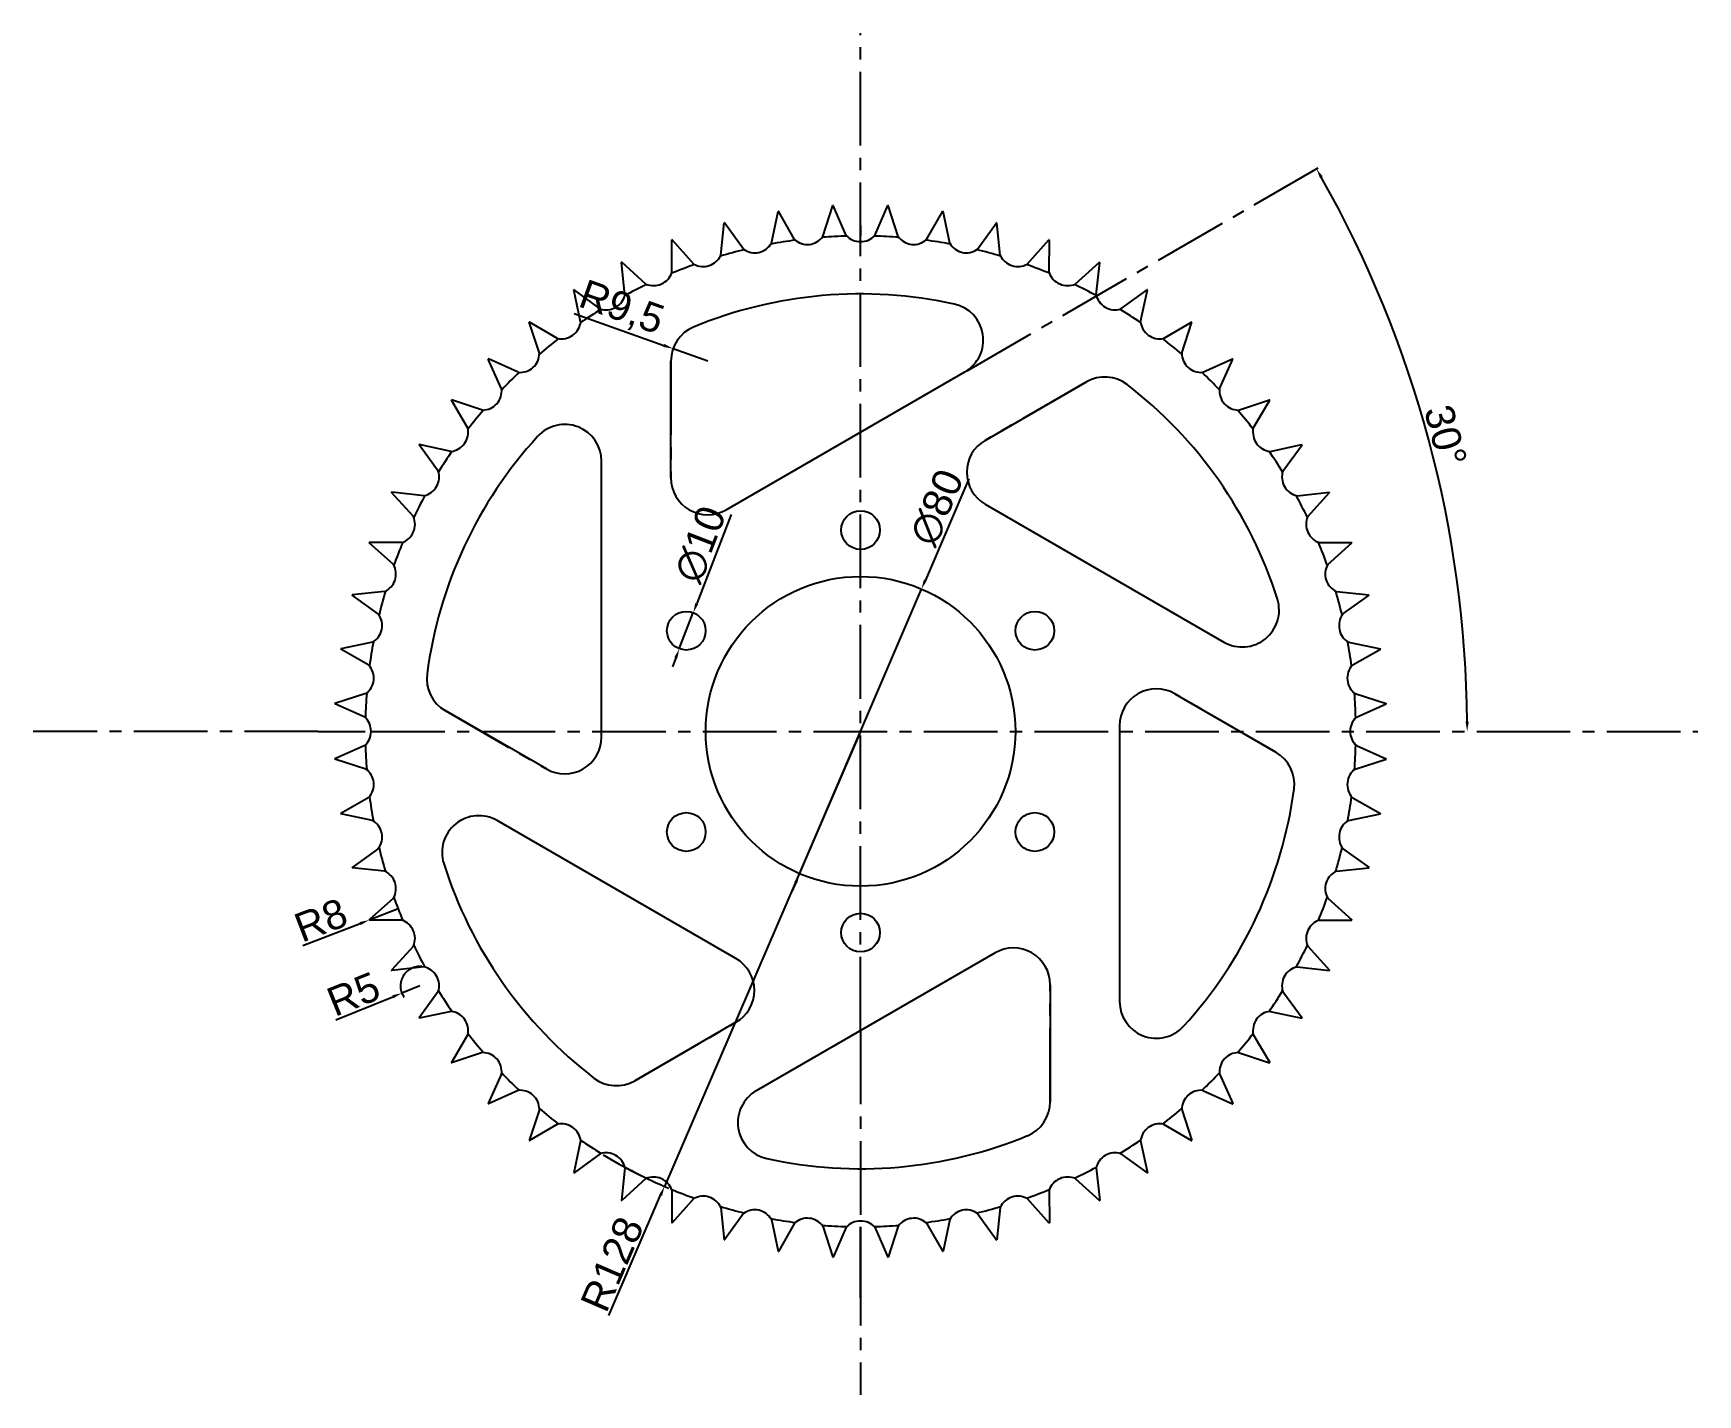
# Model space of a CAD drawing. Header units: millimetres. Extents: x 3052 to 3482, y 1447 to 1798.
import ezdxf

# ---------------------------------------------------------------- set-up
doc = ezdxf.new("R2010")
doc.units = ezdxf.units.MM
doc.linetypes.add('CENTER2', pattern=[28.575, 19.05, -3.175, 3.175, -3.175])
doc.styles.get("Standard").update_dxf_attribs({"font": 'arial.ttf'})
doc.dimstyles.new('ISO-25', dxfattribs={"dimtxt": 7.5, "dimasz": 2.5, "dimexe": 1.25, "dimexo": 0.625, "dimtad": 1, "dimtxsty": 'Standard', "dimcen": 7.5, "dimadec": 0, "dimazin": 0, "dimtfac": 1, "dimtmove": 0, "dimatfit": 3, "dimfxl": 1, "dimlwd": 25, "dimarcsym": 0})

# ---------------------------------------------------------------- blocks, each defined once
blk = doc.blocks.new('*U2')
blk.add_circle((0, 0), 5)
blk = doc.blocks.new('*U3')
at = {"color": 0, "linetype": 'ByBlock', "lineweight": -2, "transparency": 16777216}
blk.add_blockref('*U2', (3265.63, 1670.01), dxfattribs=at)
for p, rotation in [((3220.6, 1644.01), 59.99999999999999), ((3310.67, 1644.01), 299.9999999999999), ((3220.6, 1592.01), 120), ((3310.67, 1592.01), 240), ((3265.63, 1566.01), 180)]:
    blk.add_blockref('*U2', p, dxfattribs=dict(at, rotation=rotation))
blk = doc.blocks.new('*U4')
at = {"linetype": 'CENTER2', "transparency": 33554687}
blk.add_line((-40.36, 11.19), (-40.36, -19.02), dxfattribs=at)
for p, q in [((-40.36, -19.02), (-40.36, 11.19)), ((-26.11, -27.25), (35.61, 8.38))]:
    blk.add_line(p, q)
for centre, radius, start, end in [((8.64, -84.48), 113, 77.6042, 112.4355), ((30.86, 16.61), 9.5, 300, 77.6042), ((-30.86, 11.19), 9.5, 112.4355, 180), ((-30.86, -19.02), 9.5, 180, 300)]:
    blk.add_arc(centre, radius, start, end)
blk = doc.blocks.new('*U5')
at = {"color": 0, "linetype": 'ByBlock', "lineweight": -2, "transparency": 16777216}
blk.add_blockref('*U4', (3256.99, 1702.48), dxfattribs=at)
for p, rotation in [((3334.47, 1667.73), 300.0000000000001), ((3188.15, 1652.76), 60.00000000000001), ((3343.11, 1583.25), 240), ((3196.79, 1568.29), 120), ((3274.27, 1533.53), 180)]:
    blk.add_blockref('*U4', p, dxfattribs=dict(at, rotation=rotation))
blk = doc.blocks.new('*U6')
for p, q in [((-3.68, 3.04), (-7.07, -4.66)), ((3.68, 3.04), (7.07, -4.66))]:
    blk.add_line(p, q)
blk.add_arc((0, -0.34), 5, 42.5846, 137.4154)
blk = doc.blocks.new('*U7')
at = {"color": 0, "linetype": 'ByBlock', "lineweight": -2, "transparency": 16777216}
for p, rotation in [((3238.36, 1746.3), 192), ((3251.92, 1748.45), 186), ((3265.63, 1749.17), 180), ((3279.34, 1748.45), 174.0000000000002), ((3292.9, 1746.3), 168.0000000000001), ((3225.1, 1742.75), 198), ((3306.16, 1742.75), 162), ((3212.29, 1737.83), 204), ((3318.98, 1737.83), 156.0000000000001), ((3200.05, 1731.59), 210.0000000000001), ((3331.21, 1731.59), 150), ((3188.54, 1724.12), 216), ((3342.73, 1724.12), 144), ((3177.87, 1715.48), 222.0000000000001), ((3353.4, 1715.48), 138), ((3168.16, 1705.77), 227.9999999999999), ((3363.1, 1705.77), 132.0000000000001), ((3159.52, 1695.1), 234), ((3371.74, 1695.1), 126), ((3152.05, 1683.59), 240), ((3379.22, 1683.59), 120), ((3145.81, 1671.35), 246.0000000000001), ((3385.45, 1671.35), 114.0000000000001), ((3140.9, 1658.54), 252.0000000000001), ((3390.37, 1658.54), 108), ((3137.34, 1645.28), 258.0000000000001), ((3393.93, 1645.28), 102), ((3135.19, 1631.72), 264), ((3396.07, 1631.72), 96.00000000000004), ((3134.48, 1618.01), 270), ((3396.79, 1618.01), 90.00000000000001), ((3135.19, 1604.3), 276.0000000000001), ((3396.07, 1604.3), 84.00000000000003), ((3137.34, 1590.74), 282.0000000000001), ((3393.93, 1590.74), 78.00000000000003), ((3140.9, 1577.48), 288.0000000000001), ((3390.37, 1577.48), 72), ((3145.81, 1564.66), 294), ((3385.45, 1564.66), 66.00000000000001), ((3152.05, 1552.43), 299.9999999999999), ((3379.22, 1552.43), 60.00000000000003), ((3159.52, 1540.91), 306), ((3371.74, 1540.91), 54.00000000000001), ((3168.16, 1530.25), 312), ((3363.1, 1530.25), 48.00000000000002), ((3177.87, 1520.54), 318.0000000000001), ((3353.4, 1520.54), 42.00000000000003), ((3188.54, 1511.9), 324.0000000000001), ((3342.73, 1511.9), 35.99999999999999), ((3200.05, 1504.42), 330.0000000000001), ((3331.21, 1504.42), 30.00000000000001), ((3212.29, 1498.19), 336.0000000000001), ((3318.98, 1498.19), 23.99999999999996), ((3225.1, 1493.27), 342), ((3306.16, 1493.27), 17.99999999999997), ((3238.36, 1489.72), 348.0000000000001), ((3251.92, 1487.57), 354.0000000000002), ((3279.34, 1487.57), 5.999999999999965), ((3292.9, 1489.72), 11.99999999999999)]:
    blk.add_blockref('*U6', p, dxfattribs=dict(at, rotation=rotation))
blk.add_blockref('*U6', (3265.63, 1486.85), dxfattribs=at)
blk = doc.blocks.new('*U8')
at = {"linetype": 'CENTER2'}
blk.add_arc((-5.03, 6.22), 8, 308.6528, 309.3472, dxfattribs=at)
blk = doc.blocks.new('*U9')
at = {"color": 0, "linetype": 'ByBlock', "lineweight": -2, "transparency": 16777216}
for p, rotation in [((3244.36, 1752.33), 149.9999999999993), ((3258.52, 1753.82), 143.9999999999993), ((3272.75, 1753.82), 137.9999999999993), ((3286.91, 1752.33), 131.9999999999994), ((3230.43, 1749.37), 155.9999999999991), ((3300.83, 1749.37), 125.9999999999994), ((3216.9, 1744.97), 161.9999999999991), ((3314.37, 1744.97), 119.9999999999995), ((3203.89, 1739.18), 167.9999999999992), ((3327.38, 1739.18), 113.9999999999996), ((3191.56, 1732.07), 173.9999999999992), ((3339.7, 1732.07), 107.9999999999996), ((3180.05, 1723.7), 180), ((3351.22, 1723.7), 101.9999999999996), ((3169.47, 1714.17), 185.999999999999), ((3361.8, 1714.17), 95.99999999999964), ((3159.94, 1703.6), 191.9999999999989), ((3371.33, 1703.6), 89.9999999999996), ((3151.57, 1692.08), 197.9999999999989), ((3379.69, 1692.08), 83.99999999999963), ((3144.46, 1679.75), 203.9999999999989), ((3386.81, 1679.75), 77.99999999999969), ((3138.67, 1666.75), 209.9999999999989), ((3392.6, 1666.75), 71.99999999999964), ((3134.27, 1653.21), 215.9999999999987), ((3397, 1653.21), 65.99999999999969), ((3131.31, 1639.28), 221.9999999999987), ((3399.96, 1639.28), 59.99999999999978), ((3129.82, 1625.13), 227.9999999999986), ((3401.45, 1625.13), 53.9999999999998), ((3129.82, 1610.89), 233.9999999999986), ((3401.45, 1610.89), 47.99999999999982), ((3131.31, 1596.73), 239.9999999999986), ((3399.96, 1596.73), 41.99999999999982), ((3134.27, 1582.81), 245.9999999999987), ((3397, 1582.81), 35.99999999999986), ((3138.67, 1569.27), 251.9999999999986), ((3392.6, 1569.27), 29.99999999999994), ((3144.46, 1556.26), 257.9999999999986), ((3386.81, 1556.26), 23.9999999999999), ((3151.57, 1543.94), 263.9999999999985), ((3379.69, 1543.94), 17.99999999999993), ((3159.94, 1532.42), 269.9999999999986), ((3371.33, 1532.42), 11.99999999999999), ((3169.47, 1521.84), 275.9999999999985), ((3361.8, 1521.84), 5.999999999999965), ((3180.05, 1512.32), 281.9999999999985), ((3191.56, 1503.95), 287.9999999999985), ((3339.7, 1503.95), 353.999999999998), ((3203.89, 1496.83), 293.9999999999985), ((3327.38, 1496.83), 347.9999999999981), ((3216.9, 1491.04), 299.9999999999985), ((3314.37, 1491.04), 341.9999999999981), ((3230.43, 1486.64), 305.9999999999984), ((3300.83, 1486.64), 335.9999999999981), ((3244.36, 1483.68), 311.9999999999984), ((3258.52, 1482.19), 317.9999999999984), ((3272.75, 1482.19), 323.9999999999983), ((3286.91, 1483.68), 329.9999999999983)]:
    blk.add_blockref('*U8', p, dxfattribs=dict(at, rotation=rotation))
blk.add_blockref('*U8', (3351.22, 1512.32), dxfattribs=at)
blk = doc.blocks.new('*D10')
at = {"color": 0, "lineweight": 25, "transparency": 16777216}
for p, q in [((3293.59, 1683.27), (3282.37, 1657.07)), ((3249.88, 1581.24), (3281.39, 1654.78)), ((3248.9, 1578.94), (3247.91, 1576.64))]:
    blk.add_line(p, q, dxfattribs=at)
at = {"color": 0, "linetype": 'CENTER2', "transparency": 16777216}
for points in [[(3281.99, 1657.24), (3282.75, 1656.91), (3281.39, 1654.78)], [(3248.51, 1579.11), (3249.28, 1578.78), (3249.88, 1581.24)]]:
    blk.add_solid(points, dxfattribs=at)
at = {"layer": 'Defpoints', "color": 0, "linetype": 'CENTER2', "transparency": 16777216}
for p in [(3281.39, 1654.78), (3249.88, 1581.24)]:
    blk.add_point(p, dxfattribs=at)
at = {"color": 0, "linetype": 'CENTER2', "transparency": 16777216, "insert": (3285.34, 1675.85), "char_height": 7.5, "attachment_point": 5, "rotation": 66.8091}
blk.add_mtext('∅80', dxfattribs=at)
blk = doc.blocks.new('*D11')
at = {"color": 0, "lineweight": 25, "transparency": 16777216}
for p, q in [((3232.19, 1674.04), (3223.3, 1651)), ((3218.8, 1639.34), (3222.4, 1648.67)), ((3217.9, 1637.01), (3217, 1634.68))]:
    blk.add_line(p, q, dxfattribs=at)
at = {"color": 0, "linetype": 'CENTER2', "transparency": 16777216}
for points in [[(3222.91, 1651.15), (3223.69, 1650.85), (3222.4, 1648.67)], [(3217.51, 1637.16), (3218.29, 1636.86), (3218.8, 1639.34)]]:
    blk.add_solid(points, dxfattribs=at)
at = {"layer": 'Defpoints', "color": 0, "linetype": 'CENTER2', "transparency": 16777216}
for p in [(3222.4, 1648.67), (3218.8, 1639.34)]:
    blk.add_point(p, dxfattribs=at)
at = {"color": 0, "linetype": 'CENTER2', "transparency": 16777216, "insert": (3224.22, 1666.33), "char_height": 7.5, "attachment_point": 5, "rotation": 68.8989}
blk.add_mtext('∅10', dxfattribs=at)
blk = doc.blocks.new('*D12')
at = {"color": 0, "lineweight": 25, "transparency": 16777216}
for p, q in [((3191.61, 1725.95), (3214.83, 1717.7)), ((3226.13, 1713.67), (3217.18, 1716.86))]:
    blk.add_line(p, q, dxfattribs=at)
at = {"color": 0, "linetype": 'CENTER2', "transparency": 16777216}
blk.add_solid([(3214.97, 1718.09), (3214.69, 1717.3), (3217.18, 1716.86)], dxfattribs=at)
at = {"layer": 'Defpoints', "color": 0, "linetype": 'CENTER2', "transparency": 16777216}
for p in [(3217.18, 1716.86), (3226.13, 1713.67)]:
    blk.add_point(p, dxfattribs=at)
at = {"color": 0, "linetype": 'CENTER2', "transparency": 16777216, "insert": (3203.76, 1727.08), "char_height": 7.5, "attachment_point": 5, "rotation": 340.4174}
blk.add_mtext('R9,5', dxfattribs=at)
blk = doc.blocks.new('*D13')
at = {"color": 0, "lineweight": 25, "transparency": 16777216}
for p, q in [((3146.14, 1572.14), (3138.67, 1569.26)), ((3121.54, 1562.66), (3136.34, 1568.36))]:
    blk.add_line(p, q, dxfattribs=at)
at = {"color": 0, "linetype": 'CENTER2', "transparency": 16777216}
blk.add_solid([(3136.19, 1568.75), (3136.49, 1567.97), (3138.67, 1569.26)], dxfattribs=at)
at = {"layer": 'Defpoints', "color": 0, "linetype": 'CENTER2', "transparency": 16777216}
for p in [(3146.14, 1572.14), (3138.67, 1569.26)]:
    blk.add_point(p, dxfattribs=at)
at = {"color": 0, "linetype": 'CENTER2', "transparency": 16777216, "insert": (3126.17, 1569.22), "char_height": 7.5, "attachment_point": 5, "rotation": 21.0662}
blk.add_mtext('R8', dxfattribs=at)
blk = doc.blocks.new('*D14')
at = {"color": 0, "lineweight": 25, "transparency": 16777216}
for p, q in [((3130.05, 1543.49), (3144.8, 1549.45)), ((3151.75, 1552.26), (3147.12, 1550.39))]:
    blk.add_line(p, q, dxfattribs=at)
at = {"color": 0, "linetype": 'CENTER2', "lineweight": -2, "transparency": 16777216}
blk.add_arc((3151.75, 1552.26), 5, 84.5774, 216.3193, dxfattribs=at)
at = {"color": 0, "linetype": 'CENTER2', "transparency": 16777216}
blk.add_solid([(3144.64, 1549.84), (3144.95, 1549.06), (3147.12, 1550.39)], dxfattribs=at)
at = {"layer": 'Defpoints', "color": 0, "linetype": 'CENTER2', "transparency": 16777216}
for p in [(3147.12, 1550.39), (3151.75, 1552.26)]:
    blk.add_point(p, dxfattribs=at)
at = {"color": 0, "linetype": 'CENTER2', "transparency": 16777216, "insert": (3134.6, 1550.12), "char_height": 7.5, "attachment_point": 5, "rotation": 21.9953}
blk.add_mtext('R5', dxfattribs=at)
blk = doc.blocks.new('*D15')
at = {"color": 0, "lineweight": 25, "transparency": 16777216}
for p, q in [((3265.63, 1618.01), (3214.96, 1500.46)), ((3200.59, 1467.13), (3213.97, 1498.17))]:
    blk.add_line(p, q, dxfattribs=at)
at = {"color": 0, "linetype": 'CENTER2', "lineweight": -2, "transparency": 16777216}
blk.add_arc((3265.63, 1618.01), 128, 238.7028, 247.2394, dxfattribs=at)
at = {"color": 0, "linetype": 'CENTER2', "transparency": 16777216}
blk.add_solid([(3213.59, 1498.33), (3214.36, 1498), (3214.96, 1500.46)], dxfattribs=at)
at = {"layer": 'Defpoints', "color": 0, "linetype": 'CENTER2', "transparency": 16777216}
for p in [(3265.63, 1618.01), (3214.96, 1500.46)]:
    blk.add_point(p, dxfattribs=at)
at = {"color": 0, "linetype": 'CENTER2', "transparency": 16777216, "insert": (3201.45, 1480.38), "char_height": 7.5, "attachment_point": 5, "rotation": 66.6798}
blk.add_mtext('R128', dxfattribs=at)
blk = doc.blocks.new('*D16')
at = {"color": 0, "linetype": 'CENTER2', "lineweight": -2, "transparency": 16777216}
blk.add_line((3293.14, 1711.18), (3384.53, 1763.94), dxfattribs=at)
at = {"color": 0, "lineweight": 25, "transparency": 16777216}
blk.add_arc((3131.76, 1618.01), 290.62, 0.4929, 29.5071, dxfattribs=at)
at = {"color": 0, "linetype": 'CENTER2', "transparency": 16777216}
for points in [[(3384.33, 1760.94), (3385.05, 1761.35), (3383.45, 1763.32)], [(3422.79, 1620.51), (3421.96, 1620.51), (3422.38, 1618.01)]]:
    blk.add_solid(points, dxfattribs=at)
at = {"layer": 'Defpoints', "color": 0, "linetype": 'CENTER2', "transparency": 16777216}
for p in [(3292.6, 1710.87), (3230.88, 1675.23), (3417.97, 1668.47), (3139.13, 1618.01), (3429.92, 1618.01)]:
    blk.add_point(p, dxfattribs=at)
at = {"color": 0, "linetype": 'CENTER2', "transparency": 16777216, "insert": (3416.79, 1694.38), "char_height": 7.5, "attachment_point": 5, "rotation": 285}
blk.add_mtext('30°', dxfattribs=at)

msp = doc.modelspace()

# ---------------------------------------------------------------- linework, layer by layer
at = {"linetype": 'CENTER2'}
for p, q in [((3265.634, 1540.717), (3265.634, 1798.335)), ((3125.488, 1618.008), (3051.863, 1618.008)), ((3429.922, 1618.008), (3481.953, 1618.008)), ((3265.634, 1540.717), (3265.634, 1446.643)), ((3265.634, 1471.667), (3265.634, 1490.008))]:
    msp.add_line(p, q, dxfattribs=at)
at = {"linetype": 'CENTER2', "transparency": 33554687}
for p, q in [((3265.634, 1748.659), (3265.634, 1746.008)), ((3125.488, 1618.008), (3137.634, 1618.008)), ((3139.134, 1618.008), (3429.922, 1618.008)), ((3265.634, 1486.508), (3265.634, 1471.667))]:
    msp.add_line(p, q, dxfattribs=at)
msp.add_circle((3265.634, 1618.008), 40)
for start, end in [(103.57697, 106.42303), (97.57697, 100.42303), (91.57697, 94.42303), (85.57697, 88.42303), (79.57697, 82.42303), (73.57697, 76.42303), (109.57697, 112.42303), (67.57697, 70.42303), (115.57697, 118.42303), (61.57697, 64.42303), (121.57697, 124.42303), (55.57697, 58.42303), (127.57697, 130.42303), (49.57697, 52.42303), (133.57697, 136.42303), (43.57697, 46.42303), (139.57697, 142.42303), (37.57697, 40.42303), (145.57697, 148.42303), (31.57697, 34.42303), (151.57697, 154.42303), (25.57697, 28.42303), (157.57697, 160.42303), (19.57697, 22.42303), (163.57697, 166.42303), (13.57697, 16.42303), (169.57697, 172.42303), (7.57697, 10.42303), (175.57697, 178.42303), (1.57697, 4.42303), (181.57697, 184.42303), (355.57697, 358.42303), (187.57697, 190.42303), (349.57697, 352.42303), (193.57697, 196.42303), (343.57697, 346.42303), (199.57697, 202.42303), (337.57697, 340.42303), (205.57697, 208.42303), (331.57697, 334.42303), (211.57697, 214.42303), (325.57697, 328.42303), (217.57697, 220.42303), (319.57697, 322.42303), (223.57697, 226.42303), (313.57697, 316.42303), (229.57697, 232.42303), (307.57697, 310.42303), (235.57697, 238.42303), (301.57697, 304.42303), (241.57697, 244.42303), (295.57697, 298.42303), (247.57697, 250.42303), (289.57697, 292.42303), (253.57697, 256.42303), (283.57697, 286.42303), (259.57697, 262.42303), (265.57697, 268.42303), (271.57697, 274.42303), (277.57697, 280.42303)]:
    msp.add_arc((3265.634, 1618.008), 128, start, end)

# ---------------------------------------------------------------- block references
at = {"linetype": 'CENTER2'}
for name in ['*U9', '*U7']:
    msp.add_blockref(name, (0, 0), dxfattribs=at)
for name in ['*U5', '*U3']:
    msp.add_blockref(name, (0, 0))

# ---------------------------------------------------------------- dimensions: what is measured, and where the dimension line sits
dim = msp.add_angular_dim_2l(base=(3417.97, 1668.474), line1=((3139.134, 1618.008), (3429.922, 1618.008)), line2=((3230.884, 1675.235), (3292.602, 1710.868)), dimstyle='ISO-25', dxfattribs=at)
dim.commit()
dim.dimension.update_dxf_attribs({"geometry": '*D16', "text_midpoint": (3416.787, 1694.38)})
for center, mpoint, picture, middle in [((3226.134, 1713.674), (3217.183, 1716.858), '*D12', (3203.764, 1727.079)), ((3146.135, 1572.137), (3138.67, 1569.261), '*D13', (3126.17, 1569.219)), ((3151.751, 1552.258), (3147.115, 1550.385), '*D14', (3134.604, 1550.119))]:
    dim = msp.add_radius_dim(center=center, mpoint=mpoint, dimstyle='ISO-25', dxfattribs=at)
    dim.commit()
    dim.dimension.update_dxf_attribs({"geometry": picture, "text_midpoint": middle})
for p1, p2, picture, middle in [((3249.882, 1581.24), (3281.386, 1654.776), '*D10', (3289.629, 1674.018)), ((3218.8, 1639.343), (3222.401, 1648.672), '*D11', (3228.567, 1664.653))]:
    dim = msp.add_diameter_dim_2p(p1=p1, p2=p2, dimstyle='ISO-25', dxfattribs=at)
    dim.commit()
    dim.dimension.update_dxf_attribs({"geometry": picture, "text_midpoint": middle, "dimtype": 163})
dim = msp.add_radius_dim(center=(3265.634, 1618.008), mpoint=(3214.963, 1500.464), dimstyle='ISO-25', dxfattribs=at)
dim.commit()
dim.dimension.update_dxf_attribs({"geometry": '*D15', "text_midpoint": (3205.545, 1478.618), "dimtype": 164})

doc.saveas('drawing.dxf')
